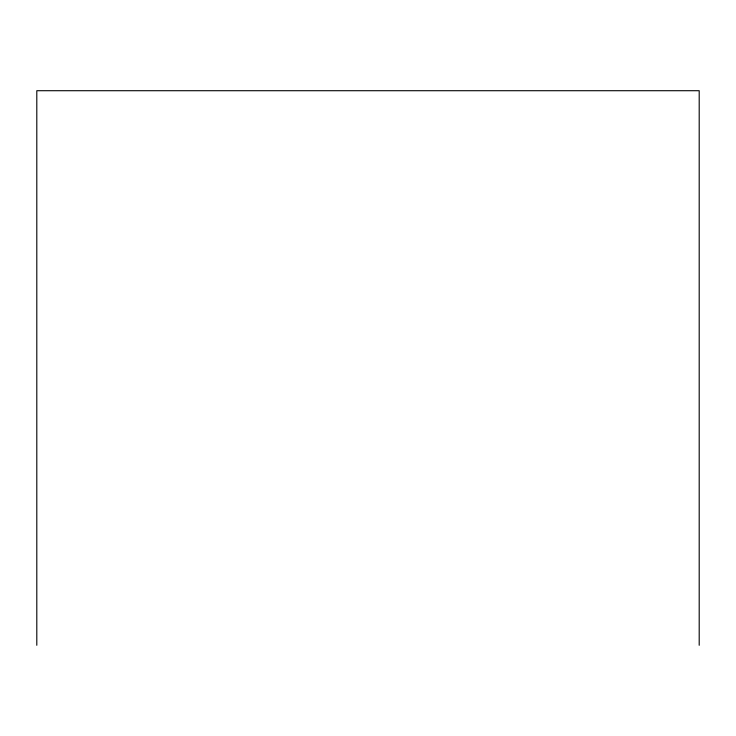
<?xml version="1.0" encoding="UTF-8"?>
<svg xmlns="http://www.w3.org/2000/svg" width="736" height="736" viewBox="0 0 736 736"><rect width="100%" height="100%" fill="white"/><g stroke="black" fill="none" stroke-linecap="round" stroke-linejoin="round"><path stroke-width="1.1" d="M699.2 645.288L699.2 90.712L36.8 90.712L36.8 645.288"/></g></svg>
